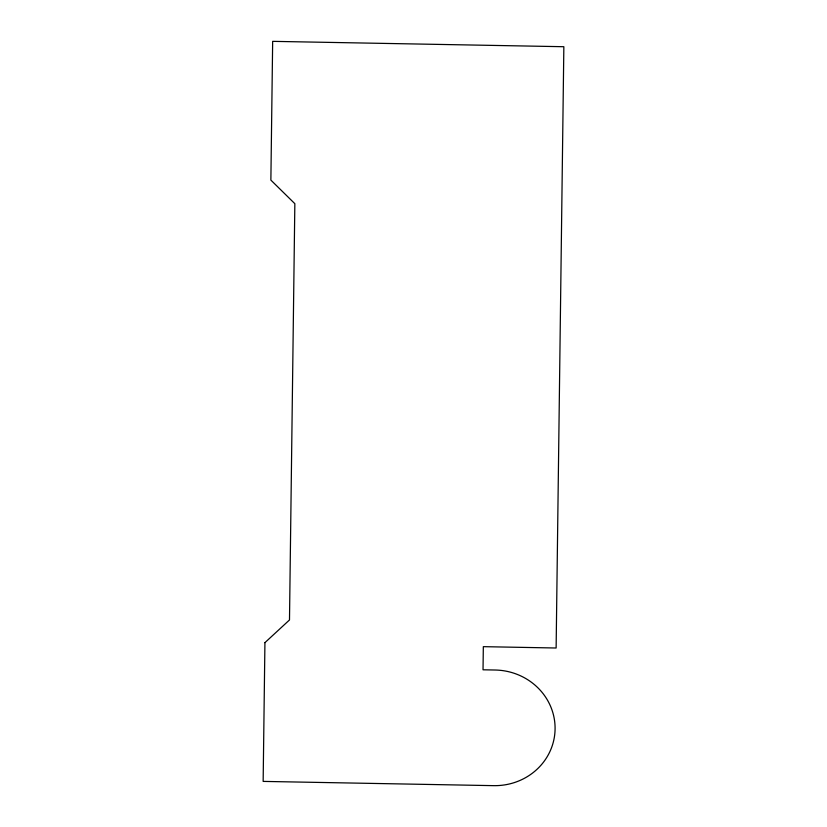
<?xml version="1.0" encoding="UTF-8"?>
<svg xmlns="http://www.w3.org/2000/svg" width="827" height="827" viewBox="0 0 827 827"><rect width="100%" height="100%" fill="white"/><g stroke="black" fill="none" stroke-linecap="round" stroke-linejoin="round"><path stroke-width="1.24" d="M264.929 642.641L263.151 781.401L493.678 785.65A60.681 57.807 4.2 0 0 555.082 728.949A60.681 57.807 4.2 0 0 495.156 670.015L483.03 669.798L483.33 646.662L556.126 648.006L563.849 46.715L272.662 41.35L270.874 180.11L294.846 203.68L289.491 619.961L264.929 642.641"/></g></svg>
